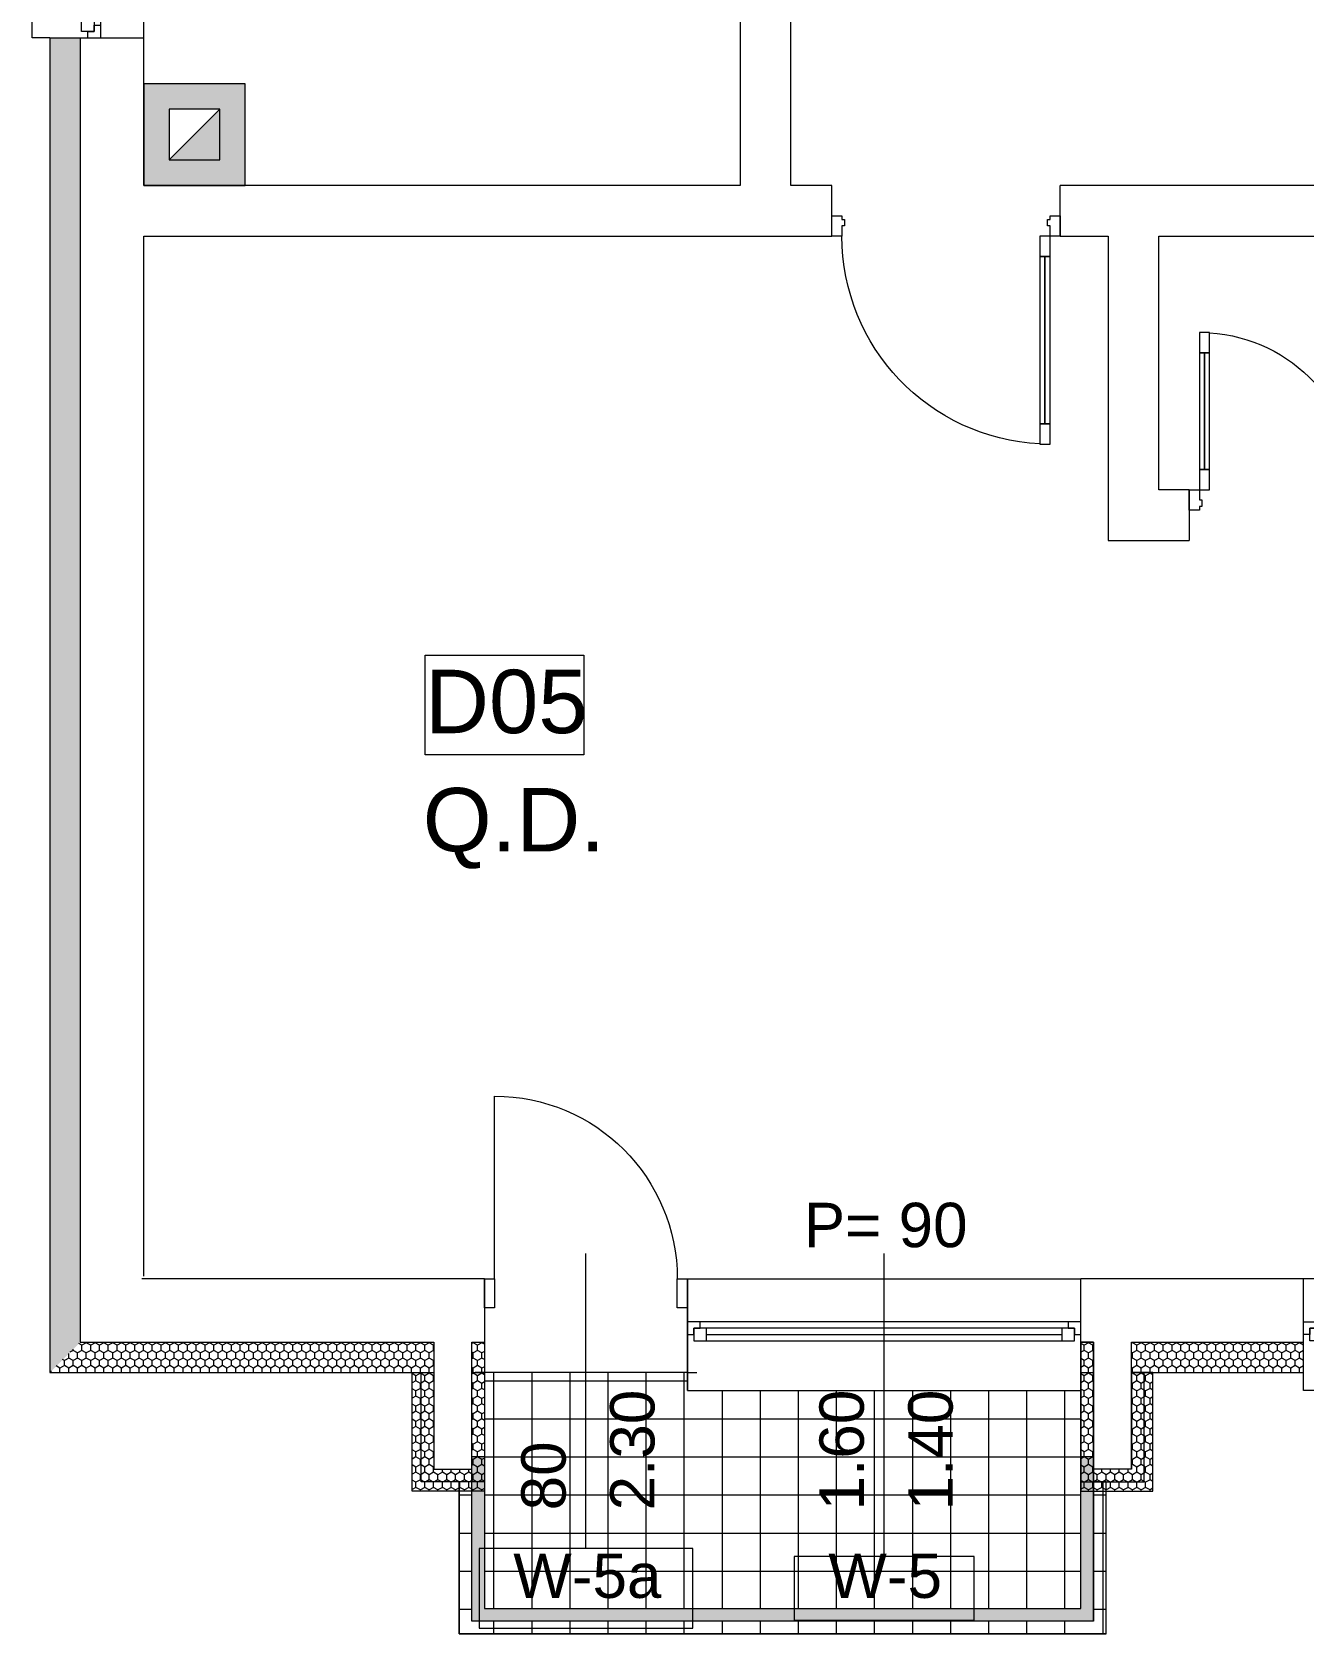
# Model space of a CAD drawing. Header units: feet. Extents: x 2791058 to 2855058, y -67651 to -26651.
# Drawn here: x 2821226 to 2826238, y -56583 to -50268 of the extents above; entities that cross this region are included whole.
import ezdxf
from ezdxf.enums import TextEntityAlignment as Align

# ---------------------------------------------------------------- set-up
doc = ezdxf.new("R2010")
doc.units = ezdxf.units.FT
doc.header["$MEASUREMENT"] = 0
doc.layers.add('0_muret e jashtme', color=7, linetype='Continuous')
for name, color, linetype, lineweight in [('0_muret e jashtme_Pen_No__1', 7, 'Continuous', 0), ('ARCHICAD Door Markers_Pen_No__20', 1, 'Continuous', 0), ('ARCHICAD Doors_Pen_No__1', 7, 'Continuous', 0), ('ARCHICAD Doors_Pen_No__20', 1, 'Continuous', 0), ('ARCHICAD Window Markers_Pen_No__20', 1, 'Continuous', 0), ('ARCHICAD Windows_Pen_No__20', 1, 'Continuous', 0), ('Shell - Roof_Pen_No__21', 7, 'Continuous', 0), ('Structural - Bearing_Pen_No__1', 7, 'Continuous', 0), ('Text blocks_Pen_No__1', 7, 'Continuous', 0), ('Text blocks_Pen_No__2', 8, 'Continuous', 0)]:
    doc.layers.add(name, color=color, linetype=linetype, lineweight=lineweight)
for name, color, linetype, lineweight, true_color in [('0_muret e jashtme_Pen_No__14', 7, 'Continuous', 0, 0xbd8b17), ('Structural - Bearing_Pen_No__102', 7, 'Continuous', 0, 0xcccccc), ('Structural - Bearing_Pen_No__61', 7, 'Continuous', 0, 0x6a6a6a)]:
    doc.layers.add(name, color=color, linetype=linetype, lineweight=lineweight, true_color=true_color)
doc.styles.add('GENERATED_STYLE_1', font='arial.ttf')
pattern_1 = [(90, (2247646.523, -76435.1), (-34.6410162, 0), [20, -40]), (90, (2247629.202, -76405.1), (-34.6410162, 0), [20, -40]), (150, (2247646.523, -76415.1), (17.320508, 30), [20, -40]), (150, (2247611.882, -76415.1), (17.320508, 30), [20, -40]), (210, (2247646.523, -76435.1), (-17.320508, 30), [20, -40]), (210, (2247611.882, -76435.1), (-17.320508, 30), [20, -40])]
pattern_2 = [(0, (2247646.52, -76435.1), (0, 150), []), (90, (2247646.52, -76435.1), (-150, 0), [])]

# ---------------------------------------------------------------- blocks, each defined once
blk = doc.blocks.new('Storefront 22_3')
at = {"layer": 'ARCHICAD Doors_Pen_No__1', "color": 7, "linetype": 'Continuous', "lineweight": 0}
for p, q in [((370, 740), (370, 820)), ((370, 820), (410, 820)), ((410, 820), (410, 740)), ((370, 740), (390, 740)), ((370, 80), (370, 740)), ((410, 740), (370, 740)), ((390, 740), (410, 740)), ((390, 80), (390, 740)), ((390, 740), (390, 80)), ((390, 740), (390, 80)), ((410, 740), (410, 80)), ((390, 80), (370, 80)), ((370, 0), (370, 80)), ((370, 80), (410, 80)), ((410, 80), (390, 80)), ((410, 80), (410, 0)), ((-450, 0), (-450, -80)), ((-410, 0), (-450, 0)), ((-450, 0), (-450, -80)), ((-450, 0), (-450, -80)), ((-410, -40), (-410, 0)), ((410, 0), (370, 0)), ((410, 0), (410, -40)), ((450, 0), (410, 0)), ((450, -80), (450, 0)), ((450, 0), (450, -80)), ((450, 0), (450, -80)), ((-400, -40), (-410, -40)), ((-400, -65.4), (-400, -40)), ((410, -40), (400, -40)), ((400, -40), (400, -65.4)), ((-450, -80), (-410, -80)), ((-450, -80), (-450, -200)), ((-410, -80), (-410, -65.4)), ((-410, -65.4), (-400, -65.4)), ((400, -65.4), (410, -65.4)), ((410, -65.4), (410, -80)), ((410, -80), (450, -80)), ((450, -80), (450, -200))]:
    blk.add_line(p, q, dxfattribs=at)
blk.add_arc((410, 0), 820, 92.79603, 180, dxfattribs=at)
blk = doc.blocks.new('Wall_29', base_point=(2824216.5, -48722.7))
at = {"layer": '0_muret e jashtme_Pen_No__1', "color": 7, "linetype": 'Continuous', "lineweight": 0}
for p, q in [((2824016.5, -49310.4), (2824096.5, -49310.4)), ((2824096.5, -49310.4), (2824216.5, -49310.4)), ((2824016.5, -50210.4), (2824096.5, -50210.4)), ((2824096.5, -50210.4), (2824216.5, -50210.4))]:
    blk.add_line(p, q, dxfattribs=at)
at = {"layer": '0_muret e jashtme_Pen_No__1', "color": 7, "linetype": 'Continuous', "lineweight": 0, "flags": 128}
for points in [[(2824016.5, -48972.7), (2824016.5, -49310.4)], [(2824216.5, -49310.4), (2824216.5, -48972.7)], [(2824016.5, -50210.4), (2824016.5, -50872.7)], [(2824216.5, -50872.7), (2824216.5, -50210.4)]]:
    blk.add_lwpolyline(points, dxfattribs=at)
at = {"layer": 'ARCHICAD Doors_Pen_No__1', "color": 7, "linetype": 'Continuous', "lineweight": 0, "zscale": 1000, "rotation": 90}
blk.add_blockref('Storefront 22_3', (2824016.5, -49760.4), dxfattribs=at)
blk = doc.blocks.new('Wall_30', base_point=(2821666.5, -50872.7))
at = {"layer": '0_muret e jashtme_Pen_No__1', "color": 7, "linetype": 'Continuous', "lineweight": 0}
for p, q in [((2824377.8, -50992.7), (2824377.8, -50872.7)), ((2825277.8, -50992.7), (2825277.8, -50872.7)), ((2824377.8, -51072.7), (2824377.8, -50992.7)), ((2825277.8, -51072.7), (2825277.8, -50992.7))]:
    blk.add_line(p, q, dxfattribs=at)
at = {"layer": '0_muret e jashtme_Pen_No__1', "color": 7, "linetype": 'Continuous', "lineweight": 0, "flags": 128}
for points in [[(2824016.5, -50872.7), (2821666.5, -50872.7)], [(2824377.8, -50872.7), (2824216.5, -50872.7)], [(2827666.5, -50872.7), (2825277.8, -50872.7)], [(2821666.5, -51072.7), (2824377.8, -51072.7)], [(2825277.8, -51072.7), (2825466.5, -51072.7)], [(2825666.5, -51072.7), (2827666.5, -51072.7)]]:
    blk.add_lwpolyline(points, dxfattribs=at)
at = {"layer": 'ARCHICAD Doors_Pen_No__1', "color": 7, "linetype": 'Continuous', "lineweight": 0, "xscale": -1, "zscale": 1000, "rotation": 180}
blk.add_blockref('Storefront 22_3', (2824827.8, -51072.7), dxfattribs=at)
blk = doc.blocks.new('Wall_31', base_point=(2825666.5, -50872.7))
at = {"layer": '0_muret e jashtme_Pen_No__1', "color": 7, "linetype": 'Continuous', "lineweight": 0, "flags": 128}
for points in [[(2825466.5, -51072.7), (2825466.5, -52272.7)], [(2825666.5, -52072.7), (2825666.5, -51072.7)]]:
    blk.add_lwpolyline(points, dxfattribs=at)
blk = doc.blocks.new('Storefront 22_4')
at = {"layer": 'ARCHICAD Doors_Pen_No__1', "color": 7, "linetype": 'Continuous', "lineweight": 0}
for p, q in [((270, 540), (270, 620)), ((270, 620), (310, 620)), ((310, 620), (310, 540)), ((270, 540), (290, 540)), ((270, 80), (270, 540)), ((310, 540), (270, 540)), ((290, 540), (310, 540)), ((290, 80), (290, 540)), ((290, 540), (290, 80)), ((290, 540), (290, 80)), ((310, 540), (310, 80)), ((290, 80), (270, 80)), ((270, 0), (270, 80)), ((270, 80), (310, 80)), ((310, 80), (290, 80)), ((310, 80), (310, 0)), ((-350, 0), (-350, -80)), ((-310, 0), (-350, 0)), ((-350, 0), (-350, -80)), ((-350, 0), (-350, -80)), ((-310, -40), (-310, 0)), ((310, 0), (270, 0)), ((310, 0), (310, -40)), ((350, 0), (310, 0)), ((350, -80), (350, 0)), ((350, 0), (350, -80)), ((350, 0), (350, -80)), ((-300, -40), (-310, -40)), ((-300, -65.4), (-300, -40)), ((310, -40), (300, -40)), ((300, -40), (300, -65.4)), ((-350, -80), (-310, -80)), ((-350, -80), (-350, -200)), ((-310, -80), (-310, -65.4)), ((-310, -65.4), (-300, -65.4)), ((300, -65.4), (310, -65.4)), ((310, -65.4), (310, -80)), ((310, -80), (350, -80)), ((350, -80), (350, -200))]:
    blk.add_line(p, q, dxfattribs=at)
blk.add_arc((310, 0), 620, 93.69907, 180, dxfattribs=at)
blk = doc.blocks.new('Wall_32', base_point=(2825666.5, -52072.7))
at = {"layer": '0_muret e jashtme_Pen_No__1', "color": 7, "linetype": 'Continuous', "lineweight": 0}
for p, q in [((2825786.6, -52072.7), (2825786.6, -52152.7)), ((2826486.6, -52072.7), (2826486.6, -52152.7)), ((2825786.6, -52152.7), (2825786.6, -52272.7)), ((2826486.6, -52152.7), (2826486.6, -52272.7))]:
    blk.add_line(p, q, dxfattribs=at)
at = {"layer": '0_muret e jashtme_Pen_No__1', "color": 7, "linetype": 'Continuous', "lineweight": 0, "flags": 128}
for points in [[(2825786.6, -52072.7), (2825666.5, -52072.7)], [(2827666.5, -52072.7), (2826486.6, -52072.7)], [(2825466.5, -52272.7), (2825786.6, -52272.7)], [(2826486.6, -52272.7), (2827666.5, -52272.7)]]:
    blk.add_lwpolyline(points, dxfattribs=at)
at = {"layer": 'ARCHICAD Doors_Pen_No__1', "color": 7, "linetype": 'Continuous', "lineweight": 0, "xscale": -1, "zscale": 1000}
blk.add_blockref('Storefront 22_4', (2826136.6, -52072.7), dxfattribs=at)
blk = doc.blocks.new('Wall_56', base_point=(2825416.5, -55172.7))
at = {"layer": '0_muret e jashtme_Pen_No__1', "color": 7, "linetype": 'Continuous', "lineweight": 0}
for p, q in [((2825416.5, -55422.7), (2825416.5, -55542.7)), ((2825566.5, -55542.7), (2825566.5, -55422.7))]:
    blk.add_line(p, q, dxfattribs=at)
at = {"layer": '0_muret e jashtme_Pen_No__1', "color": 7, "linetype": 'Continuous', "lineweight": 0, "flags": 128}
for points in [[(2825416.5, -55542.7), (2825416.5, -55922.7)], [(2825566.5, -55922.7), (2825566.5, -55542.7)], [(2825566.5, -55922.7), (2825416.5, -55922.7)]]:
    blk.add_lwpolyline(points, dxfattribs=at)
blk = doc.blocks.new('Wall_57', base_point=(2822966.5, -55172.7))
at = {"layer": '0_muret e jashtme_Pen_No__1', "color": 7, "linetype": 'Continuous', "lineweight": 0}
for p, q in [((2822816.5, -55422.7), (2822816.5, -55542.7)), ((2822966.5, -55542.7), (2822966.5, -55422.7))]:
    blk.add_line(p, q, dxfattribs=at)
at = {"layer": '0_muret e jashtme_Pen_No__1', "color": 7, "linetype": 'Continuous', "lineweight": 0, "flags": 128}
for points in [[(2822816.5, -55542.7), (2822816.5, -55922.7)], [(2822966.5, -55922.7), (2822966.5, -55542.7)], [(2822816.5, -55922.7), (2822966.5, -55922.7)]]:
    blk.add_lwpolyline(points, dxfattribs=at)
blk = doc.blocks.new('Window 22')
at = {"layer": 'ARCHICAD Windows_Pen_No__20', "color": 1, "linetype": 'Continuous', "lineweight": 0}
for p, q in [((-400, 150), (-400, 220)), ((-400, 220), (400, 220)), ((400, 220), (400, 150)), ((-400, 150), (-400, 30)), ((400, 150), (400, 30)), ((-400, 30), (-400, 0)), ((-400, 0), (-375, 0)), ((-400, 0), (-400, -50)), ((-400, 0), (-400, -50)), ((-375, 25), (-325, 25)), ((-375, -25), (-375, 25)), ((-375, 0), (-375, -25)), ((-325, 25), (325, 25)), ((-325, 25), (-325, -25)), ((-325, 25), (325, 25)), ((-325, 0), (325, 0)), ((325, -25), (325, 25)), ((325, 25), (375, 25)), ((375, 25), (375, -25)), ((375, -25), (375, 0)), ((375, 0), (400, 0)), ((400, 30), (400, 0)), ((400, 0), (400, -50)), ((400, 0), (400, -50)), ((-350, -50), (-400, -50)), ((-400, -50), (-400, -220)), ((-375, -25), (-350, -25)), ((-325, -25), (-375, -25)), ((-350, -25), (-350, -50)), ((350, -50), (-350, -50)), ((325, -25), (-325, -25)), ((375, -25), (325, -25)), ((350, -50), (350, -25)), ((350, -25), (375, -25)), ((400, -50), (350, -50)), ((400, -50), (400, -220)), ((-400, -220), (400, -220))]:
    blk.add_line(p, q, dxfattribs=at)
blk = doc.blocks.new('Window 22_3')
at = {"layer": 'ARCHICAD Windows_Pen_No__20', "color": 1, "linetype": 'Continuous', "lineweight": 0}
for p, q in [((-775, 150), (-775, 220)), ((-775, 220), (775, 220)), ((775, 220), (775, 150)), ((-775, 150), (-775, 30)), ((775, 150), (775, 30)), ((-775, 30), (-775, 0)), ((-775, 0), (-750, 0)), ((-775, 0), (-775, -50)), ((-775, 0), (-775, -50)), ((-750, 25), (-700, 25)), ((-750, -25), (-750, 25)), ((-750, 0), (-750, -25)), ((-700, 25), (700, 25)), ((-700, 25), (-700, -25)), ((-700, 25), (700, 25)), ((-700, 0), (700, 0)), ((700, -25), (700, 25)), ((700, 25), (750, 25)), ((750, 25), (750, -25)), ((750, -25), (750, 0)), ((750, 0), (775, 0)), ((775, 30), (775, 0)), ((775, 0), (775, -50)), ((775, 0), (775, -50)), ((-725, -50), (-775, -50)), ((-775, -50), (-775, -220)), ((-750, -25), (-725, -25)), ((-700, -25), (-750, -25)), ((-725, -25), (-725, -50)), ((725, -50), (-725, -50)), ((700, -25), (-700, -25)), ((750, -25), (700, -25)), ((725, -50), (725, -25)), ((725, -25), (750, -25)), ((775, -50), (725, -50)), ((775, -50), (775, -220)), ((-775, -220), (775, -220))]:
    blk.add_line(p, q, dxfattribs=at)
blk = doc.blocks.new('W Marker 22_2')
at = {"layer": 'ARCHICAD Window Markers_Pen_No__20', "color": 1, "linetype": 'Continuous', "lineweight": 0}
for p, q in [((354.4, 975), (-354.4, 975)), ((-354.4, 975), (-354.4, 725)), ((354.4, 725), (354.4, 975)), ((-354.4, 725), (354.4, 725)), ((0, 725), (0, -470))]:
    blk.add_line(p, q, dxfattribs=at)
at = {"layer": 'ARCHICAD Window Markers_Pen_No__20', "color": 1, "lineweight": 0, "style": 'GENERATED_STYLE_1'}
for tag, p in [('AC_MarkerText_2', (-27.5, 191.5)), ('AC_MarkerText_3', (322.5, 191.5))]:
    blk.add_attdef(tag, text='', height=175, rotation=90, dxfattribs=at).set_placement(p, align=Align.BOTTOM_LEFT)
for tag, p in [('AC_MarkerText_1', (-220, 762.5)), ('AC_MarkerText_4', (-316.8, -622.9))]:
    blk.add_attdef(tag, text='', height=175, dxfattribs=at).set_placement(p, align=Align.BOTTOM_LEFT)
blk = doc.blocks.new('Door 22')
at = {"layer": 'ARCHICAD Doors_Pen_No__20', "color": 1, "linetype": 'Continuous', "lineweight": 0}
for p, q in [((360, 0), (360, 720)), ((-400, 0), (-437, 0)), ((-400, 0), (-437, 0)), ((-360, 0), (-400, 0)), ((-400, 0), (-400, -115)), ((-400, 0), (-400, -115)), ((-400, 0), (-400, -115)), ((-360, -115), (-360, 0)), ((400, 0), (360, 0)), ((360, 0), (360, -115)), ((400, -115), (400, 0)), ((400, 0), (400, -115)), ((400, 0), (400, -115)), ((400, 0), (437, 0)), ((400, 0), (437, 0)), ((-400, -115), (-360, -115)), ((-400, -115), (-400, -250)), ((-400, -115), (-400, -250)), ((360, -115), (400, -115)), ((400, -115), (400, -250)), ((400, -115), (400, -250)), ((-400, -250), (-400, -370)), ((-400, -250), (-400, -370)), ((400, -250), (400, -370)), ((400, -250), (400, -370)), ((-400, -370), (-437, -370)), ((-400, -370), (-437, -370)), ((400, -370), (437, -370)), ((400, -370), (437, -370))]:
    blk.add_line(p, q, dxfattribs=at)
blk.add_arc((360, 0), 720, 90, 180, dxfattribs=at)
blk = doc.blocks.new('D Marker 22_3')
at = {"layer": 'ARCHICAD Door Markers_Pen_No__20', "color": 1, "linetype": 'Continuous', "lineweight": 0}
for p, q in [((420.8, 1007.1), (-420.8, 1007.1)), ((-420.8, 1007.1), (-420.8, 692.9)), ((420.8, 692.9), (420.8, 1007.1)), ((-420.8, 692.9), (420.8, 692.9)), ((0, 692.9), (0, -470))]:
    blk.add_line(p, q, dxfattribs=at)
at = {"layer": 'ARCHICAD Door Markers_Pen_No__20', "color": 1, "lineweight": 0, "style": 'GENERATED_STYLE_1'}
for tag, rotation, p in [('AC_MarkerText_1', 180, (286.4, 1054.6)), ('AC_MarkerText_3', 270, (-322.5, 657)), ('AC_MarkerText_2', 270, (27.5, 657.1))]:
    blk.add_attdef(tag, text='', height=175, rotation=rotation, dxfattribs=at).set_placement(p, align=Align.BOTTOM_LEFT)

msp = doc.modelspace()

# ---------------------------------------------------------------- hatches: boundary and pattern name
at = {"layer": '0_muret e jashtme_Pen_No__14', "linetype": 'Continuous', "lineweight": 0, "true_color": 0xbd8b17}
h = msp.add_hatch(dxfattribs=at)
h.set_pattern_fill('STYROFOAM_SM_INSULATION', color=42, style=0, pattern_type=2)
h.set_pattern_definition([(90, (2247653.822, -76424.967), (-34.6410162, 0), [20, -40]), (90, (2247636.502, -76394.967), (-34.6410162, 0), [20, -40]), (150, (2247653.822, -76404.967), (17.320508, 30), [20, -40]), (150, (2247619.18, -76404.967), (17.320508, 30), [20, -40]), (210, (2247653.822, -76424.967), (-17.320508, 30), [20, -40]), (210, (2247619.18, -76424.967), (-17.320508, 30), [20, -40])])
h.paths.add_polyline_path([(2821296.457, -55552.699), (2821416.457, -55432.699), (2821416.457, -50291.228), (2821296.457, -50291.228)])
h = msp.add_hatch(dxfattribs=at)
h.set_pattern_fill('STYROFOAM_SM_INSULATION', color=42, style=0, pattern_type=2)
h.set_pattern_definition(pattern_1)
h.paths.add_polyline_path([(2822809.157, -55432.832), (2821415.157, -55432.832), (2821295.157, -55552.832), (2822809.157, -55552.832)])
h = msp.add_hatch(dxfattribs=at)
h.set_pattern_fill('STYROFOAM_SM_INSULATION', color=42, style=0, pattern_type=2)
h.set_pattern_definition(pattern_1)
h.paths.add_polyline_path([(2822809.157, -55552.832), (2822809.157, -55932.832), (2822959.157, -55932.832), (2822959.157, -55432.832), (2823009.157, -55432.832), (2823009.157, -56019.986), (2822724.929, -56019.986), (2822724.929, -55552.832)])
h = msp.add_hatch(dxfattribs=at)
h.set_pattern_fill('STYROFOAM_SM_INSULATION', color=42, style=0, pattern_type=2)
h.set_pattern_definition(pattern_1)
h.paths.add_polyline_path([(2822809.157, -55552.832), (2822809.157, -55932.832), (2822959.157, -55932.832), (2822959.157, -55432.832), (2823009.157, -55432.832), (2823009.157, -55982.832), (2822759.157, -55982.832), (2822759.157, -55552.832)])
h = msp.add_hatch(dxfattribs=at)
h.set_pattern_fill('STYROFOAM_SM_INSULATION', color=42, style=0, pattern_type=2)
h.set_pattern_definition(pattern_1)
h.paths.add_polyline_path([(2822959.157, -55432.832), (2822959.157, -55552.832), (2823009.157, -55552.832), (2823009.157, -55432.832)])
h = msp.add_hatch(dxfattribs=at)
h.set_pattern_fill('STYROFOAM_SM_INSULATION', color=42, style=0, pattern_type=2)
h.set_pattern_definition(pattern_1)
h.paths.add_polyline_path([(2825559.157, -55552.832), (2825559.157, -55932.832), (2825409.157, -55932.832), (2825409.157, -55432.832), (2825359.157, -55432.832), (2825359.157, -55982.832), (2825609.157, -55982.832), (2825609.157, -55552.832)])
h = msp.add_hatch(dxfattribs=at)
h.set_pattern_fill('STYROFOAM_SM_INSULATION', color=42, style=0, pattern_type=2)
h.set_pattern_definition(pattern_1)
h.paths.add_polyline_path([(2825559.157, -55552.832), (2825559.157, -55932.832), (2825409.157, -55932.832), (2825409.157, -55432.832), (2825359.157, -55432.832), (2825359.157, -55982.832), (2825609.157, -55982.832), (2825609.157, -55552.832)])
h = msp.add_hatch(dxfattribs=at)
h.set_pattern_fill('STYROFOAM_SM_INSULATION', color=42, style=0, pattern_type=2)
h.set_pattern_definition(pattern_1)
h.paths.add_polyline_path([(2825559.157, -55552.832), (2825559.157, -55932.832), (2825409.157, -55932.832), (2825409.157, -55432.832), (2825359.157, -55432.832), (2825359.157, -56019.986), (2825643.385, -56019.986), (2825643.385, -55552.832)])
h = msp.add_hatch(dxfattribs=at)
h.set_pattern_fill('STYROFOAM_SM_INSULATION', color=42, style=0, pattern_type=2)
h.set_pattern_definition(pattern_1)
h.paths.add_polyline_path([(2825359.157, -55432.832), (2825359.157, -55552.832), (2825409.157, -55552.832), (2825409.157, -55432.832)])
h = msp.add_hatch(dxfattribs=at)
h.set_pattern_fill('STYROFOAM_SM_INSULATION', color=42, style=0, pattern_type=2)
h.set_pattern_definition(pattern_1)
h.paths.add_polyline_path([(2826236.8, -55432.832), (2825559.157, -55432.832), (2825559.157, -55552.832), (2826236.8, -55552.832)])
at = {"layer": 'Structural - Bearing_Pen_No__1', "linetype": 'Continuous', "lineweight": 0}
h = msp.add_hatch(color=9, dxfattribs=at)
h.paths.add_polyline_path([(2822066.457, -50472.699), (2821666.457, -50472.699), (2821666.457, -50872.699), (2822066.457, -50872.699)])
h.paths.add_polyline_path([(2821766.457, -50772.699), (2821966.457, -50772.699), (2821966.457, -50572.699), (2821766.457, -50572.699)], flags=0)
msp.add_hatch(color=8, dxfattribs=at).paths.add_polyline_path([(2821766.457, -50772.699), (2821966.457, -50772.699), (2821966.457, -50572.699)])
at = {"layer": 'Structural - Bearing_Pen_No__102', "linetype": 'Continuous', "lineweight": 0, "true_color": 0xcccccc}
h = msp.add_hatch(dxfattribs=at)
h.set_pattern_fill('GRID_15X15', color=254, style=0, pattern_type=2)
h.set_pattern_definition(pattern_2)
h.paths.add_polyline_path([(2823009.157, -56482.832), (2825359.157, -56482.832), (2825359.157, -55882.832), (2825359.157, -55624.075), (2823809.157, -55622.832), (2823809.157, -55552.832), (2823009.157, -55552.832), (2823009.157, -55982.832)])
h = msp.add_hatch(dxfattribs=at)
h.set_pattern_fill('GRID_15X15', color=254, style=0, pattern_type=2)
h.set_pattern_definition(pattern_2)
h.paths.add_polyline_path([(2825459.157, -55982.832), (2825409.157, -55982.832), (2825409.157, -56532.832), (2822959.157, -56532.832), (2822959.157, -55982.832), (2822909.157, -55982.832), (2822909.157, -56582.832), (2825459.157, -56582.832)])
at = {"layer": 'Structural - Bearing_Pen_No__61', "linetype": 'Continuous', "lineweight": 0, "true_color": 0x6a6a6a}
msp.add_hatch(color=251, dxfattribs=at).paths.add_polyline_path([(2822959.157, -56532.832), (2822959.157, -55882.832), (2823009.157, -55882.832), (2823009.157, -56482.832), (2825359.157, -56482.832), (2825359.157, -55882.832), (2825408.819, -55882.832), (2825408.819, -56532.832)])

# ---------------------------------------------------------------- linework, layer by layer
at = {"layer": '0_muret e jashtme_Pen_No__1', "color": 7, "linetype": 'Continuous', "lineweight": 0}
for p, q in [((2821296.457, -50291.229), (2821416.457, -50291.229)), ((2821416.457, -50291.228), (2821416.457, -55432.832)), ((2821416.457, -50291.229), (2821446.457, -50291.229)), ((2821446.457, -50291.229), (2821496.457, -50291.229)), ((2821496.457, -50291.229), (2821666.457, -50291.229)), ((2823009.157, -55182.832), (2822972.157, -55182.832)), ((2823009.157, -55182.832), (2823009.157, -55297.832)), ((2825359.157, -55352.832), (2825359.157, -55182.832)), ((2826236.8, -55352.832), (2826236.8, -55182.832)), ((2823009.157, -55297.832), (2823009.157, -55432.832)), ((2825359.157, -55402.832), (2825359.157, -55352.832)), ((2826236.8, -55402.832), (2826236.8, -55352.832)), ((2821416.457, -55432.832), (2822809.157, -55432.832)), ((2822809.157, -55432.832), (2822809.157, -55552.832)), ((2822959.157, -55552.832), (2822959.157, -55432.832)), ((2822959.157, -55432.832), (2823009.157, -55432.832)), ((2823009.157, -55432.832), (2823009.157, -55552.832)), ((2825359.157, -55432.832), (2825359.157, -55402.832)), ((2825359.157, -55432.832), (2825409.157, -55432.832)), ((2825359.157, -55552.832), (2825359.157, -55432.832)), ((2825409.157, -55432.832), (2825409.157, -55552.832)), ((2825559.157, -55552.832), (2825559.157, -55432.832)), ((2825559.157, -55432.832), (2826236.8, -55432.832)), ((2826236.8, -55432.832), (2826236.8, -55402.832)), ((2826236.8, -55552.832), (2826236.8, -55432.832)), ((2823009.157, -55552.832), (2822972.157, -55552.832))]:
    msp.add_line(p, q, dxfattribs=at)
at = {"layer": '0_muret e jashtme_Pen_No__1', "color": 7, "linetype": 'Continuous', "lineweight": 0, "flags": 128}
for points in [[(2821296.457, -50291.228), (2821296.457, -55552.832)], [(2821666.457, -50872.699), (2821666.457, -50291.228)], [(2821666.457, -55172.699), (2821666.457, -51072.699)], [(2823009.157, -55182.832), (2821659.157, -55182.832)], [(2826236.8, -55182.832), (2825359.157, -55182.832)], [(2821296.457, -55552.832), (2822809.157, -55552.832)], [(2822959.157, -55552.832), (2823009.157, -55552.832)], [(2825359.157, -55552.832), (2825409.157, -55552.832)], [(2825559.157, -55552.832), (2826236.8, -55552.832)]]:
    msp.add_lwpolyline(points, dxfattribs=at)
for points in [[(2822809.157, -55552.832), (2822809.157, -55932.832), (2822959.157, -55932.832), (2822959.157, -55432.832), (2823009.157, -55432.832), (2823009.157, -56019.986), (2822724.929, -56019.986), (2822724.929, -55552.832)], [(2822809.157, -55552.832), (2822809.157, -55932.832), (2822959.157, -55932.832), (2822959.157, -55432.832), (2823009.157, -55432.832), (2823009.157, -55982.832), (2822759.157, -55982.832), (2822759.157, -55552.832)], [(2825559.157, -55552.832), (2825559.157, -55932.832), (2825409.157, -55932.832), (2825409.157, -55432.832), (2825359.157, -55432.832), (2825359.157, -55982.832), (2825609.157, -55982.832), (2825609.157, -55552.832)], [(2825559.157, -55552.832), (2825559.157, -55932.832), (2825409.157, -55932.832), (2825409.157, -55432.832), (2825359.157, -55432.832), (2825359.157, -55982.832), (2825609.157, -55982.832), (2825609.157, -55552.832)], [(2825559.157, -55552.832), (2825559.157, -55932.832), (2825409.157, -55932.832), (2825409.157, -55432.832), (2825359.157, -55432.832), (2825359.157, -56019.986), (2825643.385, -56019.986), (2825643.385, -55552.832)]]:
    msp.add_lwpolyline(points, close=True, dxfattribs=at)
at = {"layer": 'Shell - Roof_Pen_No__21', "color": 7, "linetype": 'Continuous', "lineweight": 0}
for p, q in [((2825409.157, -56532.832), (2825409.157, -55482.832)), ((2822909.157, -56582.832), (2822909.157, -55982.832)), ((2825459.157, -56582.832), (2825459.157, -55982.832)), ((2825459.157, -56582.832), (2822909.157, -56582.832))]:
    msp.add_line(p, q, dxfattribs=at)
at = {"layer": 'Structural - Bearing_Pen_No__1', "color": 7, "linetype": 'Continuous', "lineweight": 0, "flags": 128}
for points in [[(2822066.457, -50472.699), (2821666.457, -50472.699), (2821666.457, -50872.699), (2822066.457, -50872.699)], [(2821766.457, -50772.699), (2821966.457, -50772.699), (2821966.457, -50572.699), (2821766.457, -50572.699)], [(2821766.457, -50772.699), (2821966.457, -50772.699), (2821966.457, -50572.699)], [(2823009.157, -56482.832), (2825359.157, -56482.832), (2825359.157, -55882.832), (2825359.157, -55624.075), (2823809.157, -55622.832), (2823809.157, -55552.832), (2823009.157, -55552.832), (2823009.157, -55982.832)], [(2822959.157, -56532.832), (2822959.157, -55882.832), (2823009.157, -55882.832), (2823009.157, -56482.832), (2825359.157, -56482.832), (2825359.157, -55882.832), (2825408.819, -55882.832), (2825408.819, -56532.832)], [(2825459.157, -55982.832), (2825409.157, -55982.832), (2825409.157, -56532.832), (2822959.157, -56532.832), (2822959.157, -55982.832), (2822909.157, -55982.832), (2822909.157, -56582.832), (2825459.157, -56582.832)]]:
    msp.add_lwpolyline(points, close=True, dxfattribs=at)
at = {"layer": 'Text blocks_Pen_No__2', "color": 8, "linetype": 'Continuous', "lineweight": 0, "flags": 128}
msp.add_lwpolyline([(2822774.915, -52724.994), (2823401.204, -52724.994), (2823401.204, -53117.853), (2822774.915, -53117.853)], close=True, dxfattribs=at)

# ---------------------------------------------------------------- block references
at = {"layer": '0_muret e jashtme', "color": 7, "lineweight": 0}
for name, p in [('Wall_29', (2824216.457, -48722.699)), ('Wall_30', (2821666.457, -50872.699)), ('Wall_31', (2825666.457, -50872.699)), ('Wall_32', (2825666.457, -52072.699)), ('Wall_57', (2822959.157, -55182.832)), ('Wall_56', (2825409.157, -55182.832))]:
    msp.add_blockref(name, p, dxfattribs=at)
at = {"layer": 'ARCHICAD Door Markers_Pen_No__20', "color": 1, "lineweight": 0}
ref = msp.add_blockref('D Marker 22_3', (2823409.157, -55552.832), dxfattribs=dict(at, rotation=180))
ref.add_attrib('AC_MarkerText_1', 'W-5a', dxfattribs={"color": 1, "lineweight": 0, "height": 175, "style": 'GENERATED_STYLE_1'}).set_placement((2823122.757, -56493.212), align=Align.BOTTOM_LEFT)
ref.add_attrib('AC_MarkerText_2', '80', dxfattribs={"color": 1, "lineweight": 0, "height": 175, "rotation": 90, "style": 'GENERATED_STYLE_1'}).set_placement((2823381.657, -56095.712), align=Align.BOTTOM_LEFT)
ref.add_attrib('AC_MarkerText_3', '2.30', dxfattribs={"color": 1, "lineweight": 0, "height": 175, "rotation": 90, "style": 'GENERATED_STYLE_1'}).set_placement((2823731.657, -56095.832), align=Align.BOTTOM_LEFT)
at = {"layer": 'ARCHICAD Doors_Pen_No__20', "color": 1, "linetype": 'Continuous', "lineweight": 0, "xscale": -1, "zscale": 1000}
msp.add_blockref('Door 22', (2823409.157, -55182.832), dxfattribs=at)
at = {"layer": 'ARCHICAD Window Markers_Pen_No__20', "color": 1, "lineweight": 0}
ref = msp.add_blockref('W Marker 22_2', (2824584.157, -55552.832), dxfattribs=dict(at, rotation=180))
ref.add_attrib('AC_MarkerText_1', 'W-5', dxfattribs={"color": 1, "lineweight": 0, "height": 175, "style": 'GENERATED_STYLE_1'}).set_placement((2824364.157, -56493.212), align=Align.BOTTOM_LEFT)
ref.add_attrib('AC_MarkerText_2', '1.60', dxfattribs={"color": 1, "lineweight": 0, "height": 175, "rotation": 90, "style": 'GENERATED_STYLE_1'}).set_placement((2824556.657, -56095.712), align=Align.BOTTOM_LEFT)
ref.add_attrib('AC_MarkerText_3', '1.40', dxfattribs={"color": 1, "lineweight": 0, "height": 175, "rotation": 90, "style": 'GENERATED_STYLE_1'}).set_placement((2824906.657, -56095.712), align=Align.BOTTOM_LEFT)
ref.add_attrib('AC_MarkerText_4', 'P= 90', dxfattribs={"color": 1, "lineweight": 0, "height": 175, "style": 'GENERATED_STYLE_1'}).set_placement((2824267.356, -55110.712), align=Align.BOTTOM_LEFT)
at = {"layer": 'ARCHICAD Windows_Pen_No__20', "color": 1, "linetype": 'Continuous', "lineweight": 0, "zscale": 1000}
for p, rotation in [((2821446.457, -49891.229), 90), ((2826636.8, -55402.832), 180)]:
    msp.add_blockref('Window 22', p, dxfattribs=dict(at, rotation=rotation))
at = {"layer": 'ARCHICAD Windows_Pen_No__20', "color": 1, "linetype": 'Continuous', "lineweight": 0, "xscale": -1, "zscale": 1000, "rotation": 180}
msp.add_blockref('Window 22_3', (2824584.157, -55402.832), dxfattribs=at)

# ---------------------------------------------------------------- texts
at = {"layer": 'Text blocks_Pen_No__1', "color": 7, "linetype": 'Continuous', "lineweight": 0, "insert": (2822766.134, -53248.167), "char_height": 250, "attachment_point": 1, "style": 'GENERATED_STYLE_1'}
msp.add_mtext('\\A1;{\\pql;\\fArial|b0|i0|c0|p34;Q.D.}', dxfattribs=at)
at = {"layer": 'Text blocks_Pen_No__2', "color": 8, "linetype": 'Continuous', "lineweight": 0, "insert": (2822774.915, -52782.137), "char_height": 250, "attachment_point": 1, "style": 'GENERATED_STYLE_1'}
msp.add_mtext('\\A1;{\\pql;\\fArial|b0|i0|c0|p34;D0\\fArial|b0|i0|c0|p34;5}', dxfattribs=at)

doc.saveas('drawing.dxf')
